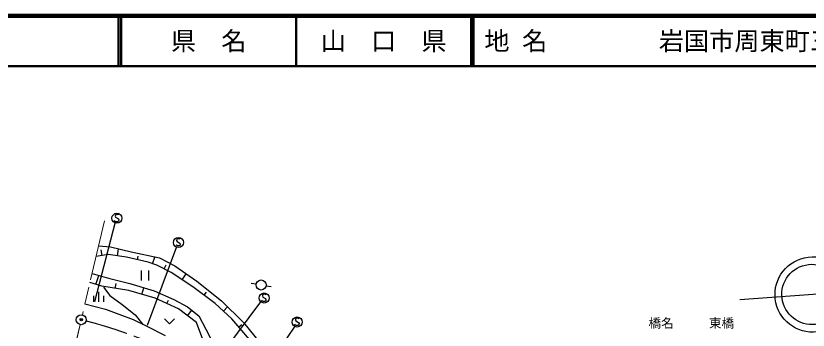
# Model space of a CAD drawing. Units: millimetres, scale not verified. Extents: x 40000 to 680000, y 20000 to 380000.
# Drawn here: x 277332 to 434686, y 317466 to 380000 of the extents above; entities that cross this region are included whole.
import ezdxf
from ezdxf.enums import TextEntityAlignment as Align

# ---------------------------------------------------------------- set-up
doc = ezdxf.new("R2010")
doc.units = ezdxf.units.MM
doc.header["$LTSCALE"] = 1000
doc.header["$PDMODE"] = 32
doc.header["$PDSIZE"] = 500
doc.linetypes.add('CHAIN', pattern=[18.5, 12, -1.5, 3.5, -1.5])
for name, color, linetype, lineweight in [('M-BGD', 7, 'Continuous', 25), ('M-BGD-EXST', 7, 'Continuous', 25), ('M-BMK', 2, 'CHAIN', 13), ('M-BMK-SRVR', 3, 'Continuous', 25), ('M-STR-HTXT', 7, 'Continuous', 13), ('M-TTL', 2, 'Continuous', 140), ('M-TTL-LINE', 7, 'Continuous', 50)]:
    doc.layers.add(name, color=color, linetype=linetype, lineweight=lineweight)
doc.layers.add('M-OTRS', color=6, linetype='Continuous')
doc.layers.add('M-TTL-TXT', color=7, linetype='Continuous')
doc.styles.add('ＭＳ ゴシック', font='')
doc.styles.get('ＭＳ ゴシック').set_extended_font_data('MS Gothic')

msp = doc.modelspace()

# ---------------------------------------------------------------- linework, layer by layer
at = {"layer": 'M-BGD'}
for p, q in [((293748, 334227), (296104, 334028)), ((296104, 334028), (300224, 333034)), ((297489, 332252), (297707, 333641)), ((295678, 332536), (293258, 332132)), ((294468, 332334), (294282, 333449)), ((299301, 331968), (295678, 332536)), ((300224, 333034), (305836, 331826)), ((301467, 331471), (301637, 332211)), ((304487, 330690), (304930, 332021)), ((303634, 330974), (299301, 331968)), ((305339, 330405), (303634, 330974)), ((305836, 331826), (308891, 330263)), ((306760, 329660), (307181, 330461)), ((302196, 329340), (302196, 327339)), ((303717, 327339), (303717, 329340)), ((308181, 328914), (305339, 330405)), ((312514, 326072), (308181, 328914)), ((308891, 330263), (313296, 327209)), ((292460, 328715), (295700, 327838)), ((293227, 326562), (293780, 328358)), ((295700, 327838), (299957, 326783)), ((310347, 327493), (311141, 328703)), ((294411, 326197), (292042, 326927)), ((299762, 325338), (294411, 326197)), ((294708, 326048), (296002, 324356)), ((297087, 325768), (297247, 326764)), ((299957, 326783), (304800, 325299)), ((302379, 324577), (302770, 325922)), ((316919, 322805), (312514, 326072)), ((313296, 327209), (318197, 323302)), ((325041, 326588), (324050, 326722)), ((327020, 326297), (328008, 326141)), ((292765, 324282), (292765, 323082)), ((293765, 325082), (293765, 323082)), ((294765, 324282), (294765, 323082)), ((296002, 324356), (298440, 322565)), ((304996, 323815), (299762, 325338)), ((304800, 325299), (308706, 323542)), ((314716, 324439), (315175, 325056)), ((291055, 322705), (295140, 321654)), ((309644, 321706), (304996, 323815)), ((307320, 322761), (307637, 323461)), ((308706, 323542), (311440, 322097)), ((320258, 319750), (316919, 322805)), ((318197, 323302), (322531, 318969)), ((295140, 321654), (297808, 320643)), ((298440, 322565), (301028, 320525)), ((313237, 318973), (309644, 321706)), ((311440, 322097), (313706, 320340)), ((311441, 320339), (312281, 321445)), ((318588, 321278), (319369, 322131)), ((297808, 320643), (300618, 319592)), ((300618, 319592), (303186, 318298)), ((301028, 320525), (302571, 318584)), ((306854, 319698), (307854, 318737)), ((307854, 318737), (308854, 319698)), ((313706, 320340), (315073, 317645)), ((325799, 313215), (320258, 319750)), ((303186, 318298), (306987, 316398)), ((314683, 315067), (313237, 318973)), ((321643, 318116), (322205, 318593)), ((322531, 318969), (326936, 313570)), ((315073, 317645), (316792, 314286))]:
    msp.add_line(p, q, dxfattribs=at)
msp.add_ellipse((326032, 326454), major_axis=(0, 1000), ratio=0.999992, dxfattribs=at)
at = {"layer": 'M-BGD-EXST'}
for p, q in [((297090, 340366), (297050, 340126)), ((297050, 340126), (297130, 339925)), ((297330, 340486), (297090, 340366)), ((297130, 339925), (297690, 339605)), ((297490, 340486), (297330, 340486)), ((297650, 340446), (297490, 340486)), ((297730, 340366), (297650, 340446)), ((297085, 338926), (292957, 323114)), ((297010, 339165), (296930, 339285)), ((297250, 339045), (297010, 339165)), ((297530, 339045), (297250, 339045)), ((297730, 339165), (297530, 339045)), ((297690, 339605), (297770, 339405)), ((297770, 339405), (297730, 339165)), ((309299, 335547), (309259, 335307)), ((309259, 335307), (309339, 335107)), ((309539, 335667), (309299, 335547)), ((309700, 335667), (309539, 335667)), ((309860, 335627), (309700, 335667)), ((309940, 335547), (309860, 335627)), ((309249, 334061), (303436, 318408)), ((309219, 334347), (309139, 334467)), ((309460, 334227), (309219, 334347)), ((309339, 335107), (309900, 334787)), ((309740, 334227), (309460, 334227)), ((309940, 334347), (309740, 334227)), ((309900, 334787), (309980, 334587)), ((309980, 334587), (309940, 334347)), ((326327, 324506), (326287, 324266)), ((326287, 324266), (326367, 324066)), ((326567, 324626), (326327, 324506)), ((326727, 324626), (326567, 324626)), ((326887, 324586), (326727, 324626)), ((326967, 324506), (326887, 324586)), ((325922, 323133), (317090, 311298)), ((326247, 323305), (326167, 323425)), ((326487, 323185), (326247, 323305)), ((326367, 324066), (326927, 323746)), ((326767, 323185), (326487, 323185)), ((326967, 323305), (326767, 323185)), ((326927, 323746), (327007, 323545)), ((327007, 323545), (326967, 323305)), ((332891, 319733), (332851, 319493)), ((332851, 319493), (332931, 319293)), ((333131, 319853), (332891, 319733)), ((333291, 319853), (333131, 319853)), ((333451, 319813), (333291, 319853)), ((333531, 319733), (333451, 319813)), ((332733, 318235), (324721, 306416)), ((332811, 318532), (332731, 318652)), ((333051, 318412), (332811, 318532)), ((332931, 319293), (333491, 318973)), ((333331, 318412), (333051, 318412)), ((333531, 318532), (333331, 318412)), ((333491, 318973), (333571, 318773)), ((333571, 318773), (333531, 318532))]:
    msp.add_line(p, q, dxfattribs=at)
for centre in [(297410, 339725), (309620, 334907), (326647, 323866), (333211, 319093)]:
    msp.add_ellipse(centre, major_axis=(0, 1000), ratio=0.999992, dxfattribs=at)
at = {"layer": 'M-BMK'}
for p, q in [((294906, 339185), (290546, 320525)), ((290084, 318578), (285802, 300801))]:
    msp.add_line(p, q, dxfattribs=at)
msp.add_ellipse((268869, 232121), major_axis=(89382, 10721), ratio=0.999992, start_param=0.9004222, end_param=1.1997352, dxfattribs=at)
at = {"layer": 'M-BMK-SRVR'}
msp.add_line((421138, 323600), (454095, 325906), dxfattribs=at)
for centre, major_axis in [((435609, 324570), (7449, 893)), ((435451, 324568), (5959, 715)), ((290318, 319551), (0, 1000)), ((290318, 319551), (0, 40))]:
    msp.add_ellipse(centre, major_axis=major_axis, ratio=0.999992, dxfattribs=at)
at = {"layer": 'M-OTRS'}
msp.add_point((290318, 319551), dxfattribs=at)
at = {"layer": 'M-STR-HTXT'}
msp.add_line((290096, 318575), (283619, 290137), dxfattribs=at)
at = {"layer": 'M-TTL'}
msp.add_line((680000, 380000), (40000, 380000), dxfattribs=at)
at = {"layer": 'M-TTL-LINE'}
for p, q in [((297750, 380000), (297750, 370000)), ((298250, 380000), (298250, 370000)), ((333000, 380000), (333000, 370000)), ((367750, 380000), (367750, 370000)), ((368250, 380000), (368250, 370000)), ((40000, 370000), (680000, 370000))]:
    msp.add_line(p, q, dxfattribs=at)

# ---------------------------------------------------------------- texts
at = {"layer": 'M-STR-HTXT', "style": 'ＭＳ ゴシック'}
for s, p in [('橋名', (402979, 317410)), ('東橋', (414979, 317410))]:
    msp.add_text(s, height=1833, dxfattribs=at).set_placement(p, align=Align.BOTTOM_LEFT)
at = {"layer": 'M-TTL-TXT', "style": 'ＭＳ ゴシック'}
for s, p in [('県\u3000名', (315625, 375000)), ('山\u3000口\u3000県', (350375, 375000))]:
    msp.add_text(s, height=3666, dxfattribs=at).set_placement(p, align=Align.MIDDLE_CENTER)
for s, p in [('地 名', (370380, 375000)), ('岩国市周東町三瀬川', (405024, 375000))]:
    msp.add_text(s, height=3666, dxfattribs=at).set_placement(p, align=Align.MIDDLE_LEFT)

doc.saveas('drawing.dxf')
